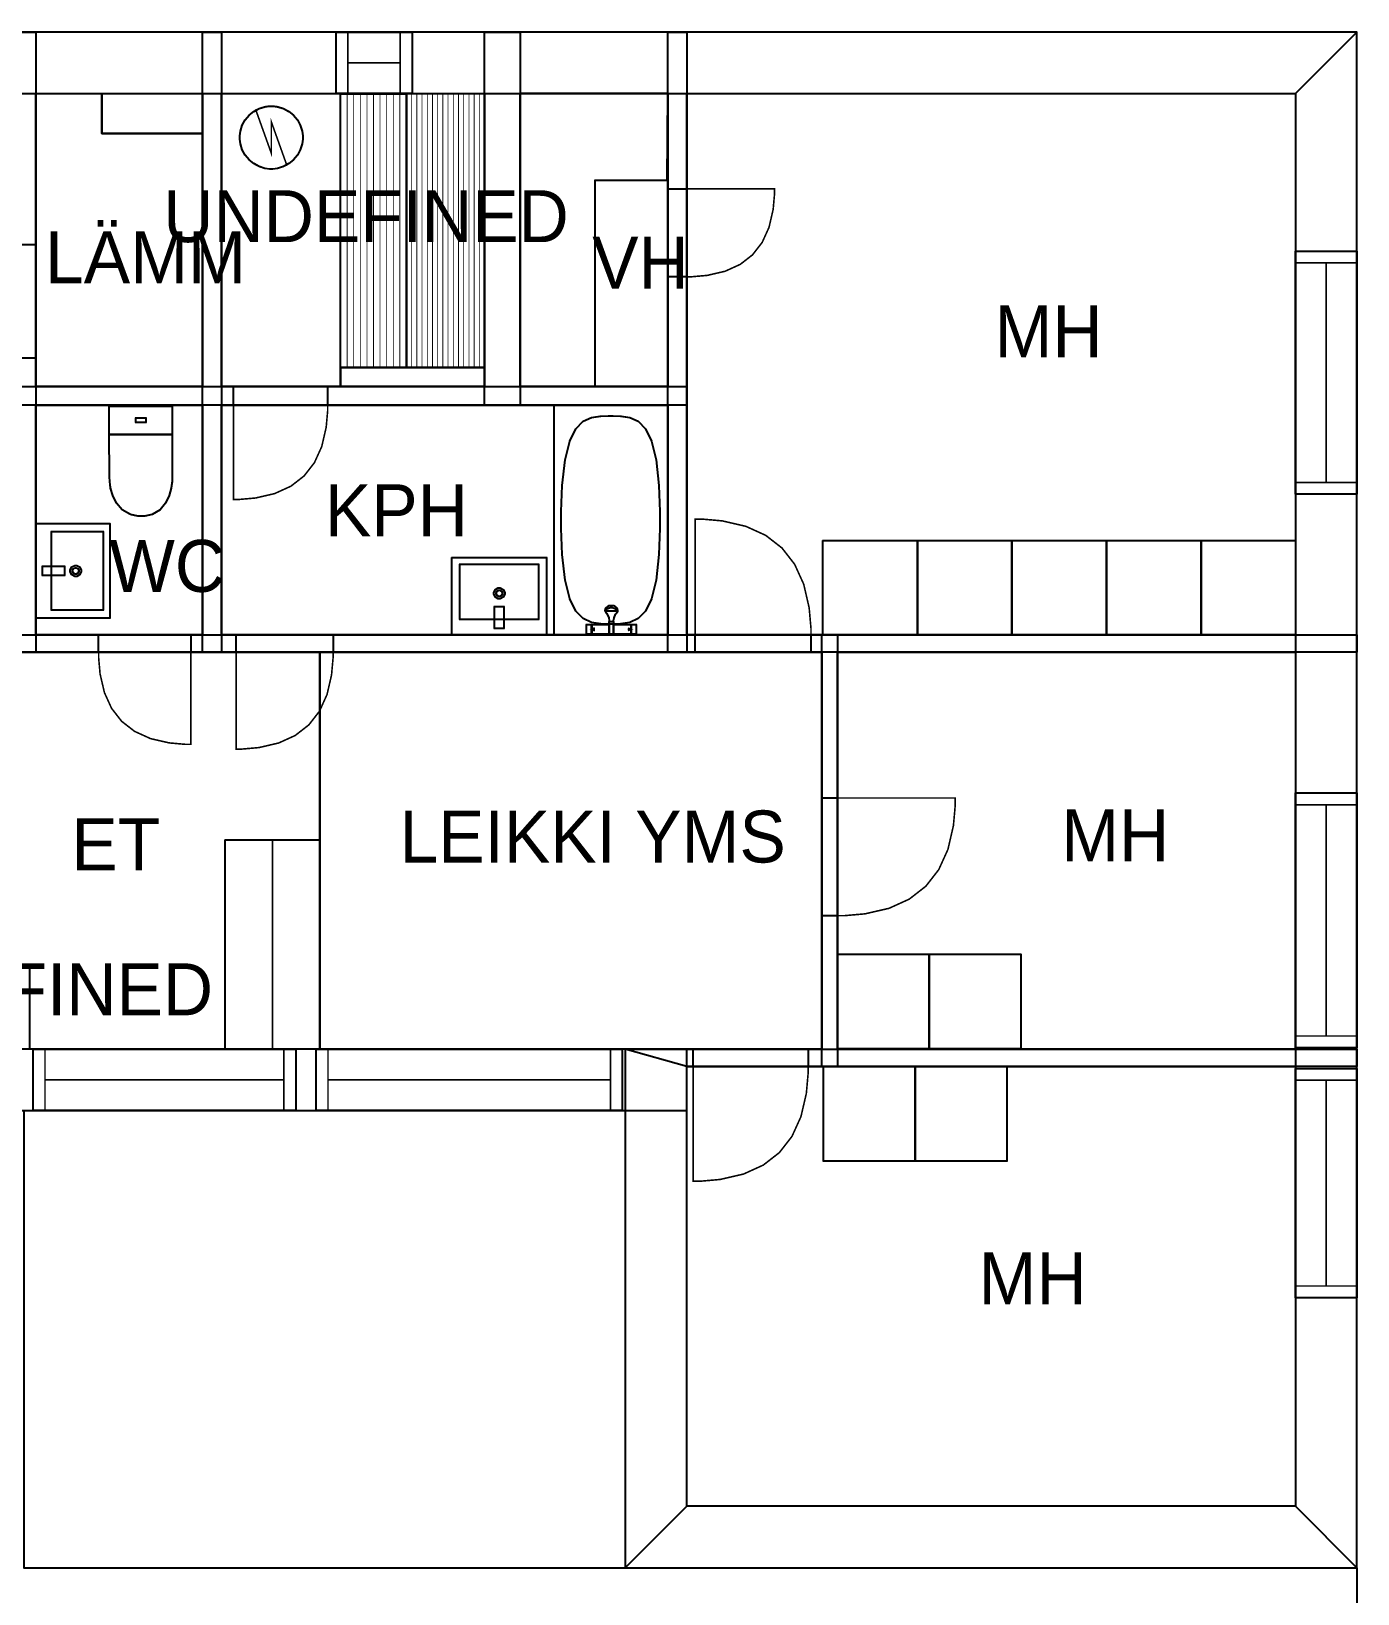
# Model space of a CAD drawing. Extents: x 1.1 to 16.2, y 0 to 16.7.
# Drawn here: x 7.38 to 16.16, y 6.36 to 16.69 of the extents above; entities that cross this region are included whole.
import ezdxf

# ---------------------------------------------------------------- set-up
doc = ezdxf.new("R2010")
doc.units = 0
doc.layers.get('0').update_dxf_attribs({"linetype": 'CONTINUOUS'})

msp = doc.modelspace()

# ---------------------------------------------------------------- linework, layer by layer
at = {"color": 0}
for points, const_width in [([(1.47032, 16.2829), (15.7449, 16.2829), (16.1511, 16.6892), (1.06407, 16.6892), (1.47032, 16.2829)], 0.00208), ([(7.29021, 16.6892), (7.41521, 16.6892), (7.41521, 12.5866), (7.29021, 12.5866), (7.29021, 16.6892)], 0.00208), ([(8.51594, 16.6892), (8.64094, 16.6892), (8.64094, 12.5866), (8.51594, 12.5866), (8.51594, 16.6892)], 0.00208), ([(9.40001, 16.6892), (9.9024, 16.6892), (9.9024, 16.2829), (9.40001, 16.2829), (9.40001, 16.6892)], 0.01042), ([(9.40001, 16.6892), (9.9024, 16.6892), (9.9024, 16.2829), (9.40001, 16.2829), (9.40001, 16.6892)], 0.01042), ([(10.3821, 16.6892), (10.6164, 16.6892), (10.6164, 14.22), (10.3821, 14.22), (10.3821, 16.6892)], 0.00208), ([(11.5934, 16.6892), (11.7184, 16.6892), (11.7184, 12.5866), (11.5934, 12.5866), (11.5934, 16.6892)], 0.00208), ([(15.7449, 16.2829), (15.7449, 6.93664), (16.1511, 6.53039), (16.1511, 16.6892), (15.7449, 16.2829)], 0.00208), ([(7.85086, 16.2829), (8.51594, 16.2829), (8.51594, 16.0181), (7.85086, 16.0181), (7.85086, 16.2829)], 0.00208), ([(9.42985, 16.2813), (9.42985, 14.47), (9.86475, 14.47), (9.86475, 16.2813), (9.42985, 16.2813)], 0.01042), ([(9.86475, 16.2828), (9.86475, 14.47), (10.3817, 14.47), (10.3817, 16.2828), (9.86475, 16.2828)], 0.01042), ([(11.5934, 16.2828), (10.6159, 16.2828), (10.6164, 14.346), (11.1129, 14.346), (11.1129, 15.709), (11.5884, 15.709), (11.5934, 16.2828)], 0.01042), ([(8.9714, 16.1997), (8.98188, 16.1997), (9.01335, 16.1954), (9.05246, 16.1833), (9.08789, 16.1642), (9.11871, 16.1386), (9.14415, 16.1079), (9.16336, 16.0724), (9.17546, 16.0333), (9.17974, 16.0018), (9.17974, 15.9914), (9.17974, 15.9808), (9.17546, 15.9494), (9.16336, 15.9103), (9.14415, 15.8749), (9.11871, 15.844), (9.08789, 15.8186), (9.05246, 15.7993), (9.01335, 15.7872), (8.98188, 15.7831), (8.9714, 15.7831), (8.96089, 15.7831), (8.92942, 15.7872), (8.89031, 15.7993), (8.85488, 15.8186), (8.82406, 15.844), (8.79861, 15.8749), (8.7794, 15.9103), (8.76731, 15.9494), (8.76307, 15.9808), (8.76307, 15.9914), (8.76307, 16.0018), (8.76731, 16.0333), (8.7794, 16.0724), (8.79861, 16.1079), (8.82406, 16.1386), (8.85488, 16.1642), (8.89031, 16.1833), (8.92942, 16.1954), (8.96089, 16.1997), (8.9714, 16.1997)], 0.01042), ([(11.5934, 15.6513), (11.7184, 15.6513), (11.7184, 15.0704), (11.5934, 15.0704), (11.5934, 15.6513)], 0.01042), ([(11.5934, 15.6513), (11.7184, 15.6513), (11.7184, 15.0704), (11.5934, 15.0704), (11.5934, 15.6513)], 0.01042), ([(11.7184, 15.0704), (11.7524, 15.0704), (11.8545, 15.0794), (11.9725, 15.1067), (12.0724, 15.1521), (12.154, 15.2156), (12.2176, 15.2974), (12.2629, 15.3971), (12.2902, 15.5151), (12.2993, 15.6172), (12.2993, 15.6513), (11.7184, 15.6513), (11.7184, 15.0704)], 0.01042), ([(7.29021, 15.2842), (7.41521, 15.2842), (7.41521, 14.5314), (7.29021, 14.5314), (7.29021, 15.2842)], 0.01042), ([(7.29021, 15.2842), (7.41521, 15.2842), (7.41521, 14.5314), (7.29021, 14.5314), (7.29021, 15.2842)], 0.01042), ([(15.7449, 15.2403), (16.1511, 15.2403), (16.1511, 13.6311), (15.7449, 13.6311), (15.7449, 15.2403)], 0.01042), ([(15.7449, 15.2403), (16.1511, 15.2403), (16.1511, 13.6311), (15.7449, 13.6311), (15.7449, 15.2403)], 0.01042), ([(9.42876, 14.47), (10.3821, 14.47), (10.3821, 14.345), (9.42876, 14.345), (9.42876, 14.47)], 0.00208), ([(7.29021, 14.345), (11.7184, 14.345), (11.7184, 14.22), (7.29021, 14.22), (7.29021, 14.345)], 0.00208), ([(8.72125, 14.345), (9.34407, 14.345), (9.34407, 14.22), (8.72125, 14.22), (8.72125, 14.345)], 0.01042), ([(8.72125, 14.345), (9.34407, 14.345), (9.34407, 14.22), (8.72125, 14.22), (8.72125, 14.345)], 0.01042), ([(7.89996, 14.2147), (8.31651, 14.2147), (8.31651, 14.0275), (7.89996, 14.0275), (7.89996, 14.2147)], 0.01042), ([(9.34407, 14.22), (9.34407, 14.1835), (9.33431, 14.074), (9.30512, 13.9475), (9.25646, 13.8404), (9.18832, 13.7528), (9.10069, 13.6847), (8.99365, 13.636), (8.86714, 13.6068), (8.7576, 13.5971), (8.72114, 13.5971), (8.72114, 14.22), (9.34407, 14.22)], 0.01042), ([(10.8424, 14.22), (10.8424, 12.6994), (11.5918, 12.6994), (11.5918, 14.22), (10.8424, 14.22)], 0.00869), ([(8.07508, 14.1369), (8.14133, 14.1369), (8.14133, 14.1053), (8.07508, 14.1053), (8.07508, 14.1369)], 0.01042), ([(11.2153, 12.7724), (11.1989, 12.7724), (11.1496, 12.7738), (11.0884, 12.7832), (11.0329, 12.8087), (10.9847, 12.8586), (10.9448, 12.9407), (10.9147, 13.0631), (10.8957, 13.2341), (10.8891, 13.4046), (10.8891, 13.4614), (10.8891, 13.5183), (10.8957, 13.6889), (10.9147, 13.8598), (10.9448, 13.9822), (10.9847, 14.0643), (11.0329, 14.1142), (11.0884, 14.1397), (11.1496, 14.1492), (11.1989, 14.1504), (11.2153, 14.1504), (11.2317, 14.1504), (11.281, 14.1492), (11.3422, 14.1397), (11.3976, 14.1142), (11.446, 14.0643), (11.4858, 13.9822), (11.5159, 13.8598), (11.5349, 13.6889), (11.5416, 13.5183), (11.5416, 13.4614), (11.5416, 13.4046), (11.5349, 13.2341), (11.5159, 13.0631), (11.4858, 12.9407), (11.446, 12.8586), (11.3976, 12.8087), (11.3422, 12.7832), (11.281, 12.7738), (11.2317, 12.7724), (11.2153, 12.7724)], 0.00869), ([(8.31651, 13.7591), (8.31651, 13.7591), (8.31657, 13.7474), (8.31494, 13.7164), (8.30881, 13.6726), (8.29542, 13.6223), (8.27181, 13.5722), (8.23535, 13.5283), (8.18321, 13.4973), (8.13015, 13.4856), (8.11253, 13.4856), (8.09418, 13.4856), (8.03933, 13.4973), (7.98525, 13.5283), (7.94743, 13.5722), (7.92301, 13.6223), (7.90901, 13.6726), (7.90261, 13.7164), (7.90087, 13.7474), (7.90099, 13.7591), (7.90099, 13.7591), (7.8999, 14.0275), (8.31651, 14.0275), (8.31651, 13.7591)], 0.01042), ([(7.41743, 13.4372), (7.41743, 12.8122), (7.90289, 12.8122), (7.90289, 13.4372), (7.41743, 13.4372)], 0.01042), ([(12.5403, 12.7012), (12.5403, 12.7462), (12.5283, 12.8808), (12.4924, 13.0365), (12.4325, 13.1682), (12.3487, 13.2759), (12.241, 13.3597), (12.1093, 13.4196), (11.9536, 13.4555), (11.819, 13.4674), (11.7741, 13.4674), (11.7741, 12.7012), (12.5403, 12.7012)], 0.01042), ([(7.5185, 13.3851), (7.5185, 12.8643), (7.86003, 12.8643), (7.86003, 13.3851), (7.5185, 13.3851)], 0.01042), ([(12.6198, 13.3262), (13.2448, 13.3262), (13.2448, 12.7012), (12.6198, 12.7012), (12.6198, 13.3262)], 0.01042), ([(13.2448, 13.3262), (13.8698, 13.3262), (13.8698, 12.7012), (13.2448, 12.7012), (13.2448, 13.3262)], 0.01042), ([(13.8698, 13.3262), (14.4949, 13.3262), (14.4949, 12.7012), (13.8698, 12.7012), (13.8698, 13.3262)], 0.01042), ([(14.4949, 13.3262), (15.1199, 13.3262), (15.1199, 12.7012), (14.4949, 12.7012), (14.4949, 13.3262)], 0.01042), ([(15.1199, 13.3262), (15.7449, 13.3262), (15.7449, 12.7012), (15.1199, 12.7012), (15.1199, 13.3262)], 0.01042), ([(7.45785, 13.1559), (7.45785, 13.0934), (7.60368, 13.0934), (7.60368, 13.1559), (7.45785, 13.1559)], 0.01042), ([(7.67796, 13.1611), (7.68435, 13.1611), (7.70372, 13.1505), (7.71442, 13.1311), (7.71442, 13.1247), (7.71442, 13.1183), (7.70372, 13.0989), (7.68435, 13.0882), (7.67796, 13.0882), (7.6715, 13.0882), (7.65213, 13.0989), (7.6415, 13.1183), (7.6415, 13.1247), (7.6415, 13.1311), (7.65213, 13.1505), (7.6715, 13.1611), (7.67796, 13.1611)], 0.00833), ([(7.67796, 13.1455), (7.68158, 13.1455), (7.69265, 13.1394), (7.69879, 13.1284), (7.69879, 13.1247), (7.69879, 13.121), (7.69265, 13.11), (7.68158, 13.1038), (7.67796, 13.1038), (7.67426, 13.1038), (7.66319, 13.11), (7.65712, 13.121), (7.65712, 13.1247), (7.65712, 13.1284), (7.66319, 13.1394), (7.67426, 13.1455), (7.67796, 13.1455)], 0.00833), ([(10.1663, 13.2137), (10.7913, 13.2137), (10.7913, 12.7012), (10.1663, 12.7012), (10.1663, 13.2137)], 0.01042), ([(10.2184, 13.1685), (10.7393, 13.1685), (10.7393, 12.8022), (10.2184, 12.8022), (10.2184, 13.1685)], 0.01042), ([(10.4424, 12.9762), (10.4424, 12.9827), (10.453, 13.0021), (10.4724, 13.0127), (10.4788, 13.0127), (10.4852, 13.0127), (10.5046, 13.0021), (10.5153, 12.9827), (10.5153, 12.9762), (10.5153, 12.9698), (10.5046, 12.9505), (10.4852, 12.9398), (10.4788, 12.9398), (10.4724, 12.9398), (10.453, 12.9505), (10.4424, 12.9698), (10.4424, 12.9762)], 0.00833), ([(10.458, 12.9762), (10.458, 12.9799), (10.4641, 12.991), (10.4752, 12.9971), (10.4788, 12.9971), (10.4825, 12.9971), (10.4935, 12.991), (10.4997, 12.9799), (10.4997, 12.9762), (10.4997, 12.9726), (10.4935, 12.9615), (10.4825, 12.9554), (10.4788, 12.9554), (10.4752, 12.9554), (10.4641, 12.9615), (10.458, 12.9726), (10.458, 12.9762)], 0.00833), ([(10.4476, 12.8897), (10.5101, 12.8897), (10.5101, 12.7439), (10.4476, 12.7439), (10.4476, 12.8897)], 0.01042), ([(11.0553, 12.7699), (11.0907, 12.7699), (11.0907, 12.7064), (11.0553, 12.7064), (11.0553, 12.7699)], 0.01042), ([(11.0907, 12.7387), (11.0939, 12.7375), (11.1036, 12.7336), (11.1063, 12.7324), (11.1063, 12.7324), (11.1063, 12.7339), (11.1063, 12.7382), (11.1063, 12.7425), (11.1063, 12.7439), (11.1063, 12.7439), (11.1039, 12.7432), (11.094, 12.7399), (11.0907, 12.7387)], 0.01042), ([(11.0897, 12.7699), (11.2064, 12.7699), (11.2064, 12.7064), (11.0897, 12.7064), (11.0897, 12.7699)], 0.01042), ([(11.2345, 12.7064), (11.2064, 12.7064), (11.2064, 12.7897), (11.2134, 12.7897), (11.2292, 12.7897), (11.2345, 12.7897), (11.2345, 12.7689), (11.2345, 12.722), (11.2345, 12.7064)], 0.01042), ([(11.2345, 12.7699), (11.3511, 12.7699), (11.3511, 12.7064), (11.2345, 12.7064), (11.2345, 12.7699)], 0.01042), ([(11.3511, 12.7387), (11.3479, 12.7375), (11.3382, 12.7336), (11.3355, 12.7324), (11.3355, 12.7324), (11.3355, 12.7339), (11.3355, 12.7382), (11.3355, 12.7425), (11.3355, 12.7439), (11.3355, 12.7439), (11.3378, 12.7432), (11.3478, 12.7399), (11.3511, 12.7387)], 0.01042), ([(11.3511, 12.7699), (11.3845, 12.7699), (11.3845, 12.7064), (11.3511, 12.7064), (11.3511, 12.7699)], 0.01042), ([(1.06407, 12.7012), (16.1511, 12.7012), (16.1511, 12.5866), (1.06407, 12.5866), (1.06407, 12.7012)], 0.00208), ([(7.82949, 12.7012), (8.43886, 12.7012), (8.43886, 12.5866), (7.82949, 12.5866), (7.82949, 12.7012)], 0.01042), ([(7.82949, 12.7012), (8.43886, 12.7012), (8.43886, 12.5866), (7.82949, 12.5866), (7.82949, 12.7012)], 0.01042), ([(8.73915, 12.7012), (9.37989, 12.7012), (9.37989, 12.5866), (8.73915, 12.5866), (8.73915, 12.7012)], 0.01042), ([(8.73915, 12.7012), (9.37989, 12.7012), (9.37989, 12.5866), (8.73915, 12.5866), (8.73915, 12.7012)], 0.01042), ([(11.7741, 12.7012), (12.5403, 12.7012), (12.5403, 12.5866), (11.7741, 12.5866), (11.7741, 12.7012)], 0.01042), ([(11.7741, 12.7012), (12.5403, 12.7012), (12.5403, 12.5866), (11.7741, 12.5866), (11.7741, 12.7012)], 0.01042), ([(12.612, 12.7012), (12.7162, 12.7012), (12.7162, 9.84706), (12.612, 9.84706), (12.612, 12.7012)], 0.00208), ([(7.82949, 12.5866), (7.82949, 12.5509), (7.83897, 12.4438), (7.86757, 12.32), (7.91515, 12.2153), (7.98182, 12.1296), (8.06749, 12.063), (8.17225, 12.0153), (8.29601, 11.9868), (8.4031, 11.9773), (8.43886, 11.9773), (8.43886, 12.5866), (7.82949, 12.5866)], 0.01042), ([(9.37989, 12.5866), (9.37989, 12.5491), (9.36985, 12.4365), (9.33979, 12.3063), (9.28976, 12.1961), (9.21967, 12.106), (9.12956, 12.0359), (9.01938, 11.9859), (8.88921, 11.9558), (8.77658, 11.9458), (8.73904, 11.9458), (8.73904, 12.5866), (9.37989, 12.5866)], 0.01042), ([(12.612, 11.6224), (12.7162, 11.6224), (12.7162, 10.8439), (12.612, 10.8439), (12.612, 11.6224)], 0.01042), ([(12.612, 11.6224), (12.7162, 11.6224), (12.7162, 10.8439), (12.612, 10.8439), (12.612, 11.6224)], 0.01042), ([(12.7162, 10.8439), (12.7617, 10.8439), (12.8986, 10.8561), (13.0568, 10.8926), (13.1905, 10.9534), (13.3, 11.0386), (13.3852, 11.1481), (13.446, 11.2819), (13.4825, 11.44), (13.4947, 11.5769), (13.4947, 11.6224), (12.7162, 11.6224), (12.7162, 10.8439)], 0.01042), ([(15.7449, 11.6557), (16.1511, 11.6557), (16.1511, 9.96983), (15.7449, 9.96983), (15.7449, 11.6557)], 0.01042), ([(15.7449, 11.6557), (16.1511, 11.6557), (16.1511, 9.96983), (15.7449, 9.96983), (15.7449, 11.6557)], 0.01042), ([(8.66732, 11.3449), (8.66732, 9.96164), (9.29232, 9.96164), (9.29232, 11.3449), (8.66732, 11.3449)], 0.01042), ([(12.7162, 10.5884), (13.3221, 10.5884), (13.3221, 9.96337), (12.7162, 9.96337), (12.7162, 10.5884)], 0.01042), ([(13.3221, 10.5884), (13.9281, 10.5884), (13.9281, 9.96337), (13.3221, 9.96337), (13.3221, 10.5884)], 0.01042), ([(11.7184, 9.96164), (5.54585, 9.96164), (5.9521, 9.55539), (11.7184, 9.55539), (11.7184, 9.96164)], 0.00208), ([(7.39665, 9.96164), (9.13314, 9.96164), (9.13314, 9.55539), (7.39665, 9.55539), (7.39665, 9.96164)], 0.01042), ([(7.39665, 9.96164), (9.13314, 9.96164), (9.13314, 9.55539), (7.39665, 9.55539), (7.39665, 9.96164)], 0.01042), ([(9.26812, 9.96164), (11.2924, 9.96164), (11.2924, 9.55539), (9.26812, 9.55539), (9.26812, 9.96164)], 0.01042), ([(9.26812, 9.96164), (11.2924, 9.96164), (11.2924, 9.55539), (9.26812, 9.55539), (9.26812, 9.96164)], 0.01042), ([(11.3122, 9.96164), (16.1511, 9.96164), (16.1511, 9.84706), (11.7184, 9.84706), (11.3122, 9.96164)], 0.00208), ([(11.7184, 6.93664), (11.7184, 9.84706), (11.3122, 9.96164), (11.3122, 6.53039), (11.7184, 6.93664)], 0.00208), ([(11.7618, 9.96164), (12.5217, 9.96164), (12.5217, 9.84706), (11.7618, 9.84706), (11.7618, 9.96164)], 0.01042), ([(11.7618, 9.96164), (12.5217, 9.96164), (12.5217, 9.84706), (11.7618, 9.84706), (11.7618, 9.96164)], 0.01042), ([(12.5217, 9.84706), (12.5217, 9.80257), (12.5099, 9.66894), (12.4742, 9.5146), (12.4149, 9.38396), (12.3318, 9.27707), (12.2249, 9.19396), (12.0942, 9.13456), (11.9399, 9.0989), (11.8063, 9.08703), (11.7618, 9.08703), (11.7618, 9.84706), (12.5217, 9.84706)], 0.01042), ([(12.6237, 9.84521), (13.2297, 9.84521), (13.2297, 9.22021), (12.6237, 9.22021), (12.6237, 9.84521)], 0.01042), ([(13.2297, 9.84521), (13.8356, 9.84521), (13.8356, 9.22021), (13.2297, 9.22021), (13.2297, 9.84521)], 0.01042), ([(15.7449, 9.83361), (16.1511, 9.83361), (16.1511, 8.31619), (15.7449, 8.31619), (15.7449, 9.83361)], 0.01042), ([(15.7449, 9.83361), (16.1511, 9.83361), (16.1511, 8.31619), (15.7449, 8.31619), (15.7449, 9.83361)], 0.01042), ([(5.9521, 9.55539), (7.33399, 9.55539), (7.33399, 6.52935), (11.3122, 6.53039), (16.1511, 6.53039), (16.1511, 4.94151), (5.94586, 4.94151), (5.9521, 9.55539)], 0.00208), ([(15.7449, 6.93664), (11.7184, 6.93664), (11.3122, 6.53039), (16.1511, 6.53039), (15.7449, 6.93664)], 0.00208)]:
    msp.add_lwpolyline(points, close=True, dxfattribs=dict(at, const_width=const_width))
for points in [[(1.47032, 16.2829), (15.7449, 16.2829), (16.1511, 16.6892), (1.06407, 16.6892), (1.47032, 16.2829)], [(7.29021, 16.6892), (7.41521, 16.6892), (7.41521, 12.5866), (7.29021, 12.5866), (7.29021, 16.6892)], [(8.51594, 16.6892), (8.64094, 16.6892), (8.64094, 12.5866), (8.51594, 12.5866), (8.51594, 16.6892)], [(10.3821, 16.6892), (10.6164, 16.6892), (10.6164, 14.22), (10.3821, 14.22), (10.3821, 16.6892)], [(11.5934, 16.6892), (11.7184, 16.6892), (11.7184, 12.5866), (11.5934, 12.5866), (11.5934, 16.6892)], [(15.7449, 16.2829), (15.7449, 6.93664), (16.1511, 6.53039), (16.1511, 16.6892), (15.7449, 16.2829)], [(7.85086, 16.2829), (8.51594, 16.2829), (8.51594, 16.0181), (7.85086, 16.0181), (7.85086, 16.2829)], [(9.42876, 14.47), (10.3821, 14.47), (10.3821, 14.345), (9.42876, 14.345), (9.42876, 14.47)], [(7.29021, 14.345), (11.7184, 14.345), (11.7184, 14.22), (7.29021, 14.22), (7.29021, 14.345)], [(1.06407, 12.7012), (16.1511, 12.7012), (16.1511, 12.5866), (1.06407, 12.5866), (1.06407, 12.7012)], [(12.612, 12.7012), (12.7162, 12.7012), (12.7162, 9.84706), (12.612, 9.84706), (12.612, 12.7012)], [(11.7184, 9.96164), (5.54585, 9.96164), (5.9521, 9.55539), (11.7184, 9.55539), (11.7184, 9.96164)], [(11.7184, 6.93664), (11.7184, 9.84706), (11.3122, 9.96164), (11.3122, 6.53039), (11.7184, 6.93664)], [(11.3122, 9.96164), (16.1511, 9.96164), (16.1511, 9.84706), (11.7184, 9.84706), (11.3122, 9.96164)], [(15.7449, 6.93664), (11.7184, 6.93664), (11.3122, 6.53039), (16.1511, 6.53039), (15.7449, 6.93664)]]:
    msp.add_lwpolyline(points, close=True, dxfattribs=at)
at = {"color": 7}
for points in [[(9.40001, 16.6892), (9.9024, 16.6892), (9.9024, 16.2829), (9.40001, 16.2829), (9.40001, 16.6892)], [(9.40001, 16.6892), (9.9024, 16.6892), (9.9024, 16.2829), (9.40001, 16.2829), (9.40001, 16.6892)], [(7.85086, 16.0181), (8.51594, 16.0181), (8.51594, 14.345), (7.41521, 14.345), (7.41521, 16.2829), (7.85086, 16.2829), (7.85086, 16.0181)], [(10.3821, 14.47), (9.42876, 14.47), (9.42876, 14.345), (8.64094, 14.345), (8.64094, 16.2829), (10.3821, 16.2829), (10.3821, 14.47)], [(9.42985, 16.2813), (9.86475, 16.2813), (9.86475, 14.47), (9.42985, 14.47), (9.42985, 16.2813)], [(9.86475, 16.2828), (10.3817, 16.2828), (10.3817, 14.47), (9.86475, 14.47), (9.86475, 16.2828)], [(11.5934, 16.2828), (10.6159, 16.2828), (10.6164, 14.346), (11.1129, 14.346), (11.1129, 15.709), (11.5884, 15.709), (11.5934, 16.2828)], [(10.6164, 16.2829), (11.5934, 16.2829), (11.5934, 14.345), (10.6164, 14.345), (10.6164, 16.2829)], [(11.7184, 16.2829), (15.7449, 16.2829), (15.7449, 12.7012), (11.7184, 12.7012), (11.7184, 16.2829)], [(8.9714, 16.1997), (8.98188, 16.1997), (9.01335, 16.1954), (9.05246, 16.1833), (9.08789, 16.1642), (9.11871, 16.1386), (9.14415, 16.1079), (9.16336, 16.0724), (9.17546, 16.0333), (9.17974, 16.0018), (9.17974, 15.9914), (9.17974, 15.9808), (9.17546, 15.9494), (9.16336, 15.9103), (9.14415, 15.8749), (9.11871, 15.844), (9.08789, 15.8186), (9.05246, 15.7993), (9.01335, 15.7872), (8.98188, 15.7831), (8.9714, 15.7831), (8.96089, 15.7831), (8.92942, 15.7872), (8.89031, 15.7993), (8.85488, 15.8186), (8.82406, 15.844), (8.79861, 15.8749), (8.7794, 15.9103), (8.76731, 15.9494), (8.76307, 15.9808), (8.76307, 15.9914), (8.76307, 16.0018), (8.76731, 16.0333), (8.7794, 16.0724), (8.79861, 16.1079), (8.82406, 16.1386), (8.85488, 16.1642), (8.89031, 16.1833), (8.92942, 16.1954), (8.96089, 16.1997), (8.9714, 16.1997)], [(11.5934, 15.6513), (11.7184, 15.6513), (11.7184, 15.0704), (11.5934, 15.0704), (11.5934, 15.6513)], [(11.5934, 15.6513), (11.7184, 15.6513), (11.7184, 15.0704), (11.5934, 15.0704), (11.5934, 15.6513)], [(7.29021, 15.2842), (7.41521, 15.2842), (7.41521, 14.5314), (7.29021, 14.5314), (7.29021, 15.2842)], [(7.29021, 15.2842), (7.41521, 15.2842), (7.41521, 14.5314), (7.29021, 14.5314), (7.29021, 15.2842)], [(15.7449, 15.2403), (16.1511, 15.2403), (16.1511, 13.6311), (15.7449, 13.6311), (15.7449, 15.2403)], [(15.7449, 15.2403), (16.1511, 15.2403), (16.1511, 13.6311), (15.7449, 13.6311), (15.7449, 15.2403)], [(8.72125, 14.345), (9.34407, 14.345), (9.34407, 14.22), (8.72125, 14.22), (8.72125, 14.345)], [(8.72125, 14.345), (9.34407, 14.345), (9.34407, 14.22), (8.72125, 14.22), (8.72125, 14.345)], [(7.41521, 14.22), (8.51594, 14.22), (8.51594, 12.7012), (7.41521, 12.7012), (7.41521, 14.22)], [(7.89996, 14.2147), (8.31651, 14.2147), (8.31651, 14.0275), (7.89996, 14.0275), (7.89996, 14.2147)], [(8.64094, 14.22), (11.5934, 14.22), (11.5934, 12.7012), (8.64094, 12.7012), (8.64094, 14.22)], [(10.8424, 14.22), (11.5918, 14.22), (11.5918, 12.6994), (10.8424, 12.6994), (10.8424, 14.22)], [(8.07508, 14.1369), (8.14133, 14.1369), (8.14133, 14.1053), (8.07508, 14.1053), (8.07508, 14.1369)], [(11.2153, 12.7724), (11.1989, 12.7724), (11.1496, 12.7738), (11.0884, 12.7832), (11.0329, 12.8087), (10.9847, 12.8586), (10.9448, 12.9407), (10.9147, 13.0631), (10.8957, 13.2341), (10.8891, 13.4046), (10.8891, 13.4614), (10.8891, 13.5183), (10.8957, 13.6889), (10.9147, 13.8598), (10.9448, 13.9822), (10.9847, 14.0643), (11.0329, 14.1142), (11.0884, 14.1397), (11.1496, 14.1492), (11.1989, 14.1504), (11.2153, 14.1504), (11.2317, 14.1504), (11.281, 14.1492), (11.3422, 14.1397), (11.3976, 14.1142), (11.446, 14.0643), (11.4858, 13.9822), (11.5159, 13.8598), (11.5349, 13.6889), (11.5416, 13.5183), (11.5416, 13.4614), (11.5416, 13.4046), (11.5349, 13.2341), (11.5159, 13.0631), (11.4858, 12.9407), (11.446, 12.8586), (11.3976, 12.8087), (11.3422, 12.7832), (11.281, 12.7738), (11.2317, 12.7724), (11.2153, 12.7724)], [(8.31651, 13.7591), (8.31651, 13.7591), (8.31657, 13.7474), (8.31494, 13.7164), (8.30881, 13.6726), (8.29542, 13.6223), (8.27181, 13.5722), (8.23535, 13.5283), (8.18321, 13.4973), (8.13015, 13.4856), (8.11253, 13.4856), (8.09418, 13.4856), (8.03933, 13.4973), (7.98525, 13.5283), (7.94743, 13.5722), (7.92301, 13.6223), (7.90901, 13.6726), (7.90261, 13.7164), (7.90087, 13.7474), (7.90099, 13.7591), (7.90099, 13.7591), (7.8999, 14.0275), (8.31651, 14.0275), (8.31651, 13.7591)], [(7.41743, 13.4372), (7.90289, 13.4372), (7.90289, 12.8122), (7.41743, 12.8122), (7.41743, 13.4372)], [(7.5185, 13.3851), (7.86003, 13.3851), (7.86003, 12.8643), (7.5185, 12.8643), (7.5185, 13.3851)], [(12.6198, 13.3262), (13.2448, 13.3262), (13.2448, 12.7012), (12.6198, 12.7012), (12.6198, 13.3262)], [(13.2448, 13.3262), (13.8698, 13.3262), (13.8698, 12.7012), (13.2448, 12.7012), (13.2448, 13.3262)], [(13.8698, 13.3262), (14.4949, 13.3262), (14.4949, 12.7012), (13.8698, 12.7012), (13.8698, 13.3262)], [(14.4949, 13.3262), (15.1199, 13.3262), (15.1199, 12.7012), (14.4949, 12.7012), (14.4949, 13.3262)], [(15.1199, 13.3262), (15.7449, 13.3262), (15.7449, 12.7012), (15.1199, 12.7012), (15.1199, 13.3262)], [(7.45785, 13.1559), (7.60368, 13.1559), (7.60368, 13.0934), (7.45785, 13.0934), (7.45785, 13.1559)], [(7.67796, 13.1611), (7.68435, 13.1611), (7.70372, 13.1505), (7.71442, 13.1311), (7.71442, 13.1247), (7.71442, 13.1183), (7.70372, 13.0989), (7.68435, 13.0882), (7.67796, 13.0882), (7.6715, 13.0882), (7.65213, 13.0989), (7.6415, 13.1183), (7.6415, 13.1247), (7.6415, 13.1311), (7.65213, 13.1505), (7.6715, 13.1611), (7.67796, 13.1611)], [(7.67796, 13.1455), (7.68158, 13.1455), (7.69265, 13.1394), (7.69879, 13.1284), (7.69879, 13.1247), (7.69879, 13.121), (7.69265, 13.11), (7.68158, 13.1038), (7.67796, 13.1038), (7.67426, 13.1038), (7.66319, 13.11), (7.65712, 13.121), (7.65712, 13.1247), (7.65712, 13.1284), (7.66319, 13.1394), (7.67426, 13.1455), (7.67796, 13.1455)], [(10.1663, 13.2137), (10.7913, 13.2137), (10.7913, 12.7012), (10.1663, 12.7012), (10.1663, 13.2137)], [(10.2184, 13.1685), (10.7393, 13.1685), (10.7393, 12.8022), (10.2184, 12.8022), (10.2184, 13.1685)], [(10.4424, 12.9762), (10.4424, 12.9827), (10.453, 13.0021), (10.4724, 13.0127), (10.4788, 13.0127), (10.4852, 13.0127), (10.5046, 13.0021), (10.5153, 12.9827), (10.5153, 12.9762), (10.5153, 12.9698), (10.5046, 12.9505), (10.4852, 12.9398), (10.4788, 12.9398), (10.4724, 12.9398), (10.453, 12.9505), (10.4424, 12.9698), (10.4424, 12.9762)], [(10.458, 12.9762), (10.458, 12.9799), (10.4641, 12.991), (10.4752, 12.9971), (10.4788, 12.9971), (10.4825, 12.9971), (10.4935, 12.991), (10.4997, 12.9799), (10.4997, 12.9762), (10.4997, 12.9726), (10.4935, 12.9615), (10.4825, 12.9554), (10.4788, 12.9554), (10.4752, 12.9554), (10.4641, 12.9615), (10.458, 12.9726), (10.458, 12.9762)], [(10.4476, 12.8897), (10.5101, 12.8897), (10.5101, 12.7439), (10.4476, 12.7439), (10.4476, 12.8897)], [(11.2345, 12.7897), (11.2345, 12.7961), (11.2381, 12.815), (11.248, 12.8374), (11.2511, 12.8418), (11.2522, 12.8434), (11.2623, 12.858), (11.2626, 12.8595), (11.2631, 12.8624), (11.259, 12.8789), (11.2422, 12.8918), (11.2365, 12.8928), (11.2352, 12.8931), (11.2237, 12.8939), (11.2199, 12.8939), (11.2209, 12.8939), (11.2167, 12.8939), (11.2056, 12.8931), (11.2043, 12.8928), (11.1985, 12.8918), (11.1819, 12.8789), (11.1777, 12.8624), (11.1782, 12.8595), (11.1784, 12.858), (11.1886, 12.8434), (11.1897, 12.8418), (11.1928, 12.8374), (11.2027, 12.815), (11.2064, 12.7961), (11.2064, 12.7897)], [(11.2626, 12.8605), (11.2623, 12.8611), (11.2505, 12.8712), (11.2267, 12.8803), (11.2189, 12.8803), (11.2126, 12.8801), (11.1899, 12.8708), (11.1787, 12.8611), (11.1782, 12.8605)], [(11.0553, 12.7699), (11.0907, 12.7699), (11.0907, 12.7064), (11.0553, 12.7064), (11.0553, 12.7699)], [(11.0897, 12.7699), (11.2064, 12.7699), (11.2064, 12.7064), (11.0897, 12.7064), (11.0897, 12.7699)], [(11.0907, 12.7387), (11.0939, 12.7375), (11.1036, 12.7336), (11.1063, 12.7324), (11.1063, 12.7324), (11.1063, 12.7339), (11.1063, 12.7382), (11.1063, 12.7425), (11.1063, 12.7439), (11.1063, 12.7439), (11.1039, 12.7432), (11.094, 12.7399), (11.0907, 12.7387)], [(11.2345, 12.7064), (11.2064, 12.7064), (11.2064, 12.7897), (11.2134, 12.7897), (11.2292, 12.7897), (11.2345, 12.7897), (11.2345, 12.7689), (11.2345, 12.722), (11.2345, 12.7064)], [(11.2345, 12.7699), (11.3511, 12.7699), (11.3511, 12.7064), (11.2345, 12.7064), (11.2345, 12.7699)], [(11.3511, 12.7387), (11.3479, 12.7375), (11.3382, 12.7336), (11.3355, 12.7324), (11.3355, 12.7324), (11.3355, 12.7339), (11.3355, 12.7382), (11.3355, 12.7425), (11.3355, 12.7439), (11.3355, 12.7439), (11.3378, 12.7432), (11.3478, 12.7399), (11.3511, 12.7387)], [(11.3511, 12.7699), (11.3845, 12.7699), (11.3845, 12.7064), (11.3511, 12.7064), (11.3511, 12.7699)], [(7.82949, 12.7012), (8.43886, 12.7012), (8.43886, 12.5866), (7.82949, 12.5866), (7.82949, 12.7012)], [(7.82949, 12.7012), (8.43886, 12.7012), (8.43886, 12.5866), (7.82949, 12.5866), (7.82949, 12.7012)], [(8.73915, 12.7012), (9.37989, 12.7012), (9.37989, 12.5866), (8.73915, 12.5866), (8.73915, 12.7012)], [(8.73915, 12.7012), (9.37989, 12.7012), (9.37989, 12.5866), (8.73915, 12.5866), (8.73915, 12.7012)], [(11.7741, 12.7012), (12.5403, 12.7012), (12.5403, 12.5866), (11.7741, 12.5866), (11.7741, 12.7012)], [(11.7741, 12.7012), (12.5403, 12.7012), (12.5403, 12.5866), (11.7741, 12.5866), (11.7741, 12.7012)], [(9.29232, 9.96164), (7.37386, 9.96164), (7.37386, 10.5126), (5.54585, 10.5126), (5.54585, 12.5866), (9.29232, 12.5866), (9.29232, 9.96164)], [(9.29232, 12.5866), (12.612, 12.5866), (12.612, 9.96164), (9.29232, 9.96164), (9.29232, 12.5866)], [(12.7162, 12.5866), (15.7449, 12.5866), (15.7449, 9.96164), (12.7162, 9.96164), (12.7162, 12.5866)], [(12.612, 11.6224), (12.7162, 11.6224), (12.7162, 10.8439), (12.612, 10.8439), (12.612, 11.6224)], [(12.612, 11.6224), (12.7162, 11.6224), (12.7162, 10.8439), (12.612, 10.8439), (12.612, 11.6224)], [(15.7449, 11.6557), (16.1511, 11.6557), (16.1511, 9.96983), (15.7449, 9.96983), (15.7449, 11.6557)], [(15.7449, 11.6557), (16.1511, 11.6557), (16.1511, 9.96983), (15.7449, 9.96983), (15.7449, 11.6557)], [(8.66732, 11.3449), (9.29232, 11.3449), (9.29232, 9.96164), (8.66732, 9.96164), (8.66732, 11.3449)], [(12.7162, 10.5884), (13.3221, 10.5884), (13.3221, 9.96337), (12.7162, 9.96337), (12.7162, 10.5884)], [(13.3221, 10.5884), (13.9281, 10.5884), (13.9281, 9.96337), (13.3221, 9.96337), (13.3221, 10.5884)], [(7.39665, 9.96164), (9.13314, 9.96164), (9.13314, 9.55539), (7.39665, 9.55539), (7.39665, 9.96164)], [(7.39665, 9.96164), (9.13314, 9.96164), (9.13314, 9.55539), (7.39665, 9.55539), (7.39665, 9.96164)], [(9.26812, 9.96164), (11.2924, 9.96164), (11.2924, 9.55539), (9.26812, 9.55539), (9.26812, 9.96164)], [(9.26812, 9.96164), (11.2924, 9.96164), (11.2924, 9.55539), (9.26812, 9.55539), (9.26812, 9.96164)], [(11.7618, 9.96164), (12.5217, 9.96164), (12.5217, 9.84706), (11.7618, 9.84706), (11.7618, 9.96164)], [(11.7618, 9.96164), (12.5217, 9.96164), (12.5217, 9.84706), (11.7618, 9.84706), (11.7618, 9.96164)], [(11.7184, 9.84706), (15.7449, 9.84706), (15.7449, 6.93664), (11.7184, 6.93664), (11.7184, 9.84706)], [(12.6237, 9.84521), (13.2297, 9.84521), (13.2297, 9.22021), (12.6237, 9.22021), (12.6237, 9.84521)], [(13.2297, 9.84521), (13.8356, 9.84521), (13.8356, 9.22021), (13.2297, 9.22021), (13.2297, 9.84521)], [(15.7449, 9.83361), (16.1511, 9.83361), (16.1511, 8.31619), (15.7449, 8.31619), (15.7449, 9.83361)], [(15.7449, 9.83361), (16.1511, 9.83361), (16.1511, 8.31619), (15.7449, 8.31619), (15.7449, 9.83361)], [(5.9521, 9.55539), (7.33399, 9.55539), (7.33399, 6.52935), (11.3122, 6.53039), (16.1511, 6.53039), (16.1511, 4.94151), (5.94586, 4.94151), (5.9521, 9.55539)]]:
    msp.add_lwpolyline(points, close=True, dxfattribs=at)
at = {"color": 0, "const_width": 0.01042}
for points in [[(9.47819, 16.2829), (9.47819, 16.6892)], [(9.82428, 16.2829), (9.82428, 16.6892)], [(9.47819, 16.486), (9.82428, 16.486)], [(9.07557, 15.8039), (8.9714, 16.0956), (8.9714, 15.8872), (8.86724, 16.1789)], [(15.7449, 15.1622), (16.1511, 15.1622)], [(15.9479, 15.1622), (15.9479, 13.7092)], [(15.7449, 13.7092), (16.1511, 13.7092)], [(11.2345, 12.7897), (11.2345, 12.7961), (11.2381, 12.815), (11.248, 12.8374), (11.2511, 12.8418), (11.2522, 12.8434), (11.2623, 12.858), (11.2626, 12.8595), (11.2631, 12.8624), (11.259, 12.8789), (11.2422, 12.8918), (11.2365, 12.8928), (11.2352, 12.8931), (11.2237, 12.8939), (11.2199, 12.8939), (11.2209, 12.8939), (11.2167, 12.8939), (11.2056, 12.8931), (11.2043, 12.8928), (11.1985, 12.8918), (11.1819, 12.8789), (11.1777, 12.8624), (11.1782, 12.8595), (11.1784, 12.858), (11.1886, 12.8434), (11.1897, 12.8418), (11.1928, 12.8374), (11.2027, 12.815), (11.2064, 12.7961), (11.2064, 12.7897)], [(11.2626, 12.8605), (11.2623, 12.8611), (11.2505, 12.8712), (11.2267, 12.8803), (11.2189, 12.8803), (11.2126, 12.8801), (11.1899, 12.8708), (11.1787, 12.8611), (11.1782, 12.8605)], [(15.7449, 11.5776), (16.1511, 11.5776)], [(15.9479, 11.5776), (15.9479, 10.048)], [(15.7449, 10.048), (16.1511, 10.048)], [(7.47483, 9.96158), (7.47483, 9.55533)], [(9.05501, 9.96158), (9.05501, 9.55533)], [(9.34619, 9.96158), (9.34619, 9.55533)], [(11.2143, 9.96158), (11.2143, 9.55533)], [(9.05501, 9.75846), (7.47483, 9.75846)], [(11.2143, 9.75846), (9.34619, 9.75846)], [(15.7449, 9.75549), (16.1511, 9.75549)], [(15.9479, 9.75549), (15.9479, 8.39438)], [(15.7449, 8.39438), (16.1511, 8.39438)]]:
    msp.add_lwpolyline(points, dxfattribs=at)
at = {"color": 7, "const_width": 0.00208}
for points in [[(7.85086, 16.0181), (8.51594, 16.0181), (8.51594, 14.345), (7.41521, 14.345), (7.41521, 16.2829), (7.85086, 16.2829), (7.85086, 16.0181)], [(10.3821, 14.47), (9.42876, 14.47), (9.42876, 14.345), (8.64094, 14.345), (8.64094, 16.2829), (10.3821, 16.2829), (10.3821, 14.47)], [(10.6164, 16.2829), (11.5934, 16.2829), (11.5934, 14.345), (10.6164, 14.345), (10.6164, 16.2829)], [(11.7184, 16.2829), (15.7449, 16.2829), (15.7449, 12.7012), (11.7184, 12.7012), (11.7184, 16.2829)], [(7.41521, 14.22), (8.51594, 14.22), (8.51594, 12.7012), (7.41521, 12.7012), (7.41521, 14.22)], [(8.64094, 14.22), (11.5934, 14.22), (11.5934, 12.7012), (8.64094, 12.7012), (8.64094, 14.22)], [(9.29232, 9.96164), (7.37386, 9.96164), (7.37386, 10.5126), (5.54585, 10.5126), (5.54585, 12.5866), (9.29232, 12.5866), (9.29232, 9.96164)], [(9.29232, 12.5866), (12.612, 12.5866), (12.612, 9.96164), (9.29232, 9.96164), (9.29232, 12.5866)], [(12.7162, 12.5866), (15.7449, 12.5866), (15.7449, 9.96164), (12.7162, 9.96164), (12.7162, 12.5866)], [(11.7184, 9.84706), (15.7449, 9.84706), (15.7449, 6.93664), (11.7184, 6.93664), (11.7184, 9.84706)]]:
    msp.add_lwpolyline(points, close=True, dxfattribs=at)
at = {"color": 253}
for points, const_width in [([(9.47331, 16.2813), (9.47331, 14.47)], 0.00521), ([(9.51676, 16.2813), (9.51676, 14.47)], 0.00521), ([(9.56028, 16.2813), (9.56028, 14.47)], 0.00521), ([(9.60379, 16.2813), (9.60379, 14.47)], 0.00521), ([(9.64725, 16.2813), (9.64725, 14.47)], 0.00521), ([(9.69075, 16.2813), (9.69075, 14.47)], 0.00521), ([(9.73426, 16.2813), (9.73426, 14.47)], 0.00521), ([(9.77772, 16.2813), (9.77772, 14.47)], 0.00521), ([(9.82124, 16.2813), (9.82124, 14.47)], 0.00521), ([(9.89919, 16.2828), (9.89919, 14.47)], 0.00521), ([(9.93365, 16.2828), (9.93365, 14.47)], 0.00521), ([(9.96815, 16.2828), (9.96815, 14.47)], 0.00521), ([(10.0026, 16.2828), (10.0026, 14.47)], 0.00521), ([(10.0371, 16.2828), (10.0371, 14.47)], 0.00521), ([(10.0716, 16.2828), (10.0716, 14.47)], 0.00521), ([(10.106, 16.2828), (10.106, 14.47)], 0.00521), ([(10.1405, 16.2828), (10.1405, 14.47)], 0.00521), ([(10.1749, 16.2828), (10.1749, 14.47)], 0.00521), ([(10.2094, 16.2828), (10.2094, 14.47)], 0.00521), ([(10.2439, 16.2828), (10.2439, 14.47)], 0.00521), ([(10.2783, 16.2828), (10.2783, 14.47)], 0.00521), ([(10.3128, 16.2828), (10.3128, 14.47)], 0.00521), ([(10.3473, 16.2828), (10.3473, 14.47)], 0.00521), ([(8.97982, 11.3449), (8.97982, 9.96158)], 0.01042)]:
    msp.add_lwpolyline(points, dxfattribs=dict(at, const_width=const_width))

# ---------------------------------------------------------------- texts
at = {"color": 0}
for s, p in [('UNDEFINED', (8.25717, 15.2993)), ('LÄMM', (7.47558, 15.0276)), ('VH', (11.0936, 14.9921)), ('MH', (13.7542, 14.5372)), ('KPH', (9.32619, 13.3535)), ('WC', (7.89965, 12.9858)), ('ET', (7.64892, 11.1438)), ('LEIKKI YMS', (9.81918, 11.1955)), ('MH', (14.1949, 11.2028)), ('UNDEFINED', (5.90472, 10.185)), ('MH', (13.6489, 8.27299))]:
    msp.add_text(s, height=0.34375, dxfattribs=at).set_placement(p)

doc.saveas('drawing.dxf')
